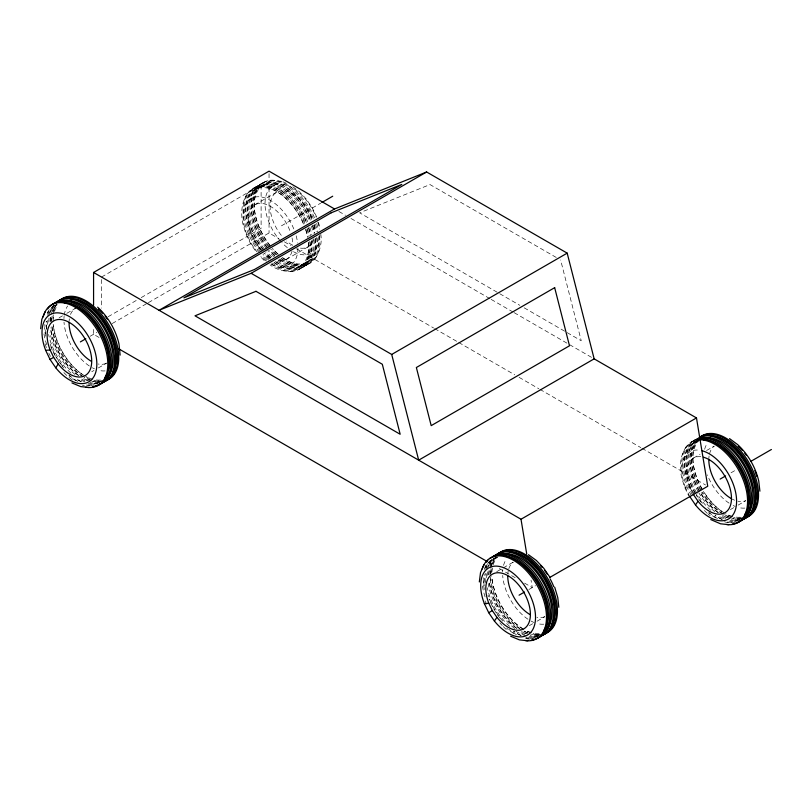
<?xml version="1.0" encoding="UTF-8"?>
<svg xmlns="http://www.w3.org/2000/svg" width="812" height="812" viewBox="0 0 812 812"><rect width="100%" height="100%" fill="white"/><g stroke="black" fill="none" stroke-linecap="round" stroke-linejoin="round"><path stroke-width="0.61" stroke-dasharray="4.06 3.04" d="M289.803 230.425A31.536 18.209 60 0 0 259.353 203.416A31.536 18.209 60 0 0 251.192 233.866L254.735 241.245L259.353 248.005L256.785 251.649L251.111 243.336L246.757 234.262A38.773 22.391 60 0 1 256.785 196.808A38.773 22.391 60 0 1 294.238 230.029M247.487 193.53C241.326 202.259 240.728 213.597 242.849 223.747L245.833 233.775L250.573 243.651L256.064 251.69M315.442 258.094C320.08 251.202 322.131 242.524 320.821 234.303M686.17 446.803C680.009 455.532 679.411 466.87 681.542 477.02L684.516 487.048L688.728 495.827M252.715 188.688L253.902 187.998M255.567 187.044L256.886 186.283M259.515 184.76L260.835 183.999M262.499 183.035L263.687 182.355M101.52 277.054L261.109 184.913L261.109 228.395L140.872 297.811M53.815 305.799L55.47 304.845M254.887 189.703L256.551 188.749M257.871 187.988L260.5 186.466M261.819 185.704L263.484 184.75M59.134 317.766L62.433 315.868M66.817 313.33L75.587 308.266A31.536 18.209 60 0 0 70.147 315.381M254.735 204.837L276.669 192.18M108.077 316.741L136.497 300.338M90.203 336.239L96.861 332.392M112.218 323.531L147.317 303.262M148.413 302.632L269.046 232.983L278.922 238.677M281.459 225.817L320.72 203.152M91.766 371.744L93.959 370.475M98.343 367.948L107.123 362.883M286.26 259.454L308.195 246.787M299.445 266.884L301.11 265.92M302.419 265.159L305.058 263.636M306.378 262.875L308.042 261.921M299.242 269.279L300.43 268.589M302.094 267.635L303.414 266.874M306.043 265.351L307.362 264.59M309.027 263.626L310.214 262.946M691.398 441.951L692.585 441.271M694.25 440.307L695.569 439.556M693.57 442.976L695.234 442.022M696.554 441.261L698.31 440.246M496.731 571.668L502.212 568.501M503.308 567.872L513.174 562.168M693.418 458.11L699.995 454.314M706.582 450.518L714.255 446.082A31.536 18.209 60 0 0 709.576 453.654M528.886 589.512L535.555 585.665M731.054 472.787L736.504 469.64M529.353 625.646L532.642 623.748M537.026 621.221L544.71 616.785M730.435 509.56L733.723 507.662M738.108 505.125L745.781 500.689A31.536 18.209 60 0 1 737.996 501.217M270.498 180.244L281.794 181.34M292.432 271.381C284.576 271.888 276.395 269.696 270.112 264.864M246.757 234.262L251.192 233.866M689.794 496.609L685.44 487.535L689.875 487.139A31.536 18.209 60 0 1 701.192 456.77M282.952 181.827L286.423 183.309M556.23 257.445L430.005 184.568L359.635 212.825L519.802 305.302M524.187 307.829L581.23 340.766L560.625 259.982M338.929 211.496L345.496 215.292M350.977 218.458L490.093 298.775M491.179 299.405L513.093 312.052M514.189 312.691L591.958 357.584M284.403 241.844L290.98 245.64M296.471 248.807L433.557 327.957M434.653 328.596L457.684 341.893M458.78 342.522L514.717 374.809M519.101 377.347L538.843 388.745M539.939 389.374L640.83 447.625M641.927 448.265L705.537 484.987M99.054 337.457L93.573 334.29L93.573 329.246M488.388 562.239L492.782 564.766M499.36 568.562L515.813 578.063M524.582 583.128L532.256 587.563L531.028 580.113M292.807 186.77L298.704 191.064L306.175 198.94L312.356 207.984L316.568 216.753M264.225 260.561L259.952 256.064M689.875 487.139L692.403 492.407M318.416 222.305L320.182 228.253M269.046 173.677L269.046 232.983M101.52 279.541L101.52 308.113M735.286 522.248A46.528 26.867 60 0 1 728.516 521.751M722.051 519.518A46.528 26.867 60 0 1 715.017 515.376M702.38 503.247A46.528 26.867 60 0 1 696.178 494.325M695.569 493.28A46.528 26.867 60 0 1 698.797 438.145M728.374 522.735A46.528 26.867 60 0 1 723.939 521.578M717.514 518.604A46.528 26.867 60 0 1 708.998 512.392M694.25 494.041A46.528 26.867 60 0 1 701.06 438.206M742.757 517.437A44.558 25.72 60 0 1 731.866 518.665M729.623 518.168A44.558 25.72 60 0 1 722.639 515.356M718.387 512.748A44.558 25.72 60 0 1 700.38 493.178M699.193 491.189A44.558 25.72 60 0 1 699.193 439.739M740.118 518.959A44.558 25.72 60 0 1 730.333 520.36M723.533 518.533A44.558 25.72 60 0 1 718.833 516.229M710.673 510.281A44.558 25.72 60 0 1 697.143 493.706M696.554 492.711A44.558 25.72 60 0 1 698.574 440.287M737.915 520.725A46.528 26.867 60 0 1 731.155 520.228M725.766 518.472A46.528 26.867 60 0 1 721.462 516.32M714.804 511.682A46.528 26.867 60 0 1 698.817 492.803M698.198 491.757A46.528 26.867 60 0 1 698.198 438.033M739.235 519.964A46.528 26.867 60 0 1 731.297 519.172M727.075 517.711A46.528 26.867 60 0 1 722.781 515.559M718.011 512.402A46.528 26.867 60 0 1 700.137 492.042M699.518 490.996A46.528 26.867 60 0 1 698.533 437.891M740.848 517.802A44.558 25.72 60 0 1 733.185 517.904M730.942 517.417A44.558 25.72 60 0 1 723.959 514.595M722.781 513.945A44.558 25.72 60 0 1 701.7 492.417M700.502 490.428A44.558 25.72 60 0 1 698.655 440.246M740.199 517.203A44.558 25.72 60 0 1 733.723 516.726M732.597 516.452A44.558 25.72 60 0 1 725.613 513.631M724.446 512.981A44.558 25.72 60 0 1 703.354 491.453M702.167 489.463A44.558 25.72 60 0 1 698.635 440.845M740.899 519A46.528 26.867 60 0 1 732.962 518.218M728.74 516.747A46.528 26.867 60 0 1 724.446 514.595M723.492 514.037A46.528 26.867 60 0 1 702.421 492.113M701.182 490.032A46.528 26.867 60 0 1 698.34 438.409M742.087 518.32A46.528 26.867 60 0 1 734.149 517.528M732.059 516.889A46.528 26.867 60 0 1 725.634 513.915M721.817 511.448A46.528 26.867 60 0 1 703.608 491.433M702.37 489.352A46.528 26.867 60 0 1 698.675 438.571M685.44 487.535A38.773 22.391 60 0 1 699.812 450.254M691.398 495.685A46.528 26.867 60 0 1 698.218 439.85M710.135 515.681A46.528 26.867 60 0 1 708.257 514.148M707.333 513.346A46.528 26.867 60 0 1 702.461 508.545M692.585 494.995A46.528 26.867 60 0 1 699.406 439.17M738.128 520.157A44.558 25.72 60 0 1 725.126 521.69M715.849 517.944A44.558 25.72 60 0 1 708.693 512.859M693.57 494.427A44.558 25.72 60 0 1 700.096 440.967M740.848 518.147A44.558 25.72 60 0 1 739.072 519.558M739.793 519.193A44.558 25.72 60 0 1 729.024 521.121M722.213 519.294A44.558 25.72 60 0 1 715.463 515.721M701.06 502.131A44.558 25.72 60 0 1 696.422 495.462M695.234 493.473A44.558 25.72 60 0 1 700.594 440.155M744.827 508.089A38.773 22.391 60 0 1 738.209 507.429M735.205 506.424A38.773 22.391 60 0 1 733.155 505.5M729.074 503.146A38.773 22.391 60 0 1 707.374 474.878M704.633 449.269A38.773 22.391 60 0 1 707.374 443.22M734.606 500.202A31.536 18.209 60 0 1 732.272 499.136M708.825 459.886A31.536 18.209 60 0 1 709.099 456.009M312.701 239.865A46.528 26.867 60 0 1 275.38 261.413M270.812 257.617A46.528 26.867 60 0 1 265.971 252.674M263.697 249.974A46.528 26.867 60 0 1 256.287 186.638A46.528 26.867 60 0 1 307.748 221.828M309.839 227.35A46.528 26.867 60 0 1 311.93 235.094M311.382 240.626A46.528 26.867 60 0 1 274.06 262.174M270.315 259.119A46.528 26.867 60 0 1 264.651 253.435M262.377 250.735A46.528 26.867 60 0 1 255.262 187.217A46.528 26.867 60 0 1 306.885 223.696M308.519 228.111A46.528 26.867 60 0 1 310.61 235.856M314.132 239.591A44.558 25.72 60 0 1 278.668 258.744M274.629 255.486A44.558 25.72 60 0 1 269.462 250.329M267.026 247.467A44.558 25.72 60 0 1 260.216 186.638A44.558 25.72 60 0 1 309.646 221.564M311.331 226.152A44.558 25.72 60 0 1 313.219 233.206M311.503 241.113A44.558 25.72 60 0 1 277.065 260.997M271.99 257.008A44.558 25.72 60 0 1 266.823 251.852M264.397 248.99A44.558 25.72 60 0 1 257.577 188.161A44.558 25.72 60 0 1 307.017 223.087M308.692 227.675A44.558 25.72 60 0 1 310.58 234.729M315.34 238.342A46.528 26.867 60 0 1 278.008 259.891M274.263 256.836A46.528 26.867 60 0 1 267.838 250.269M266.336 248.452A46.528 26.867 60 0 1 258.916 185.116A46.528 26.867 60 0 1 310.377 220.306M312.478 225.827A46.528 26.867 60 0 1 314.559 233.572M316.65 237.581A46.528 26.867 60 0 1 279.328 259.13M274.76 255.333A46.528 26.867 60 0 1 269.929 250.4M267.645 247.69A46.528 26.867 60 0 1 260.54 184.172A46.528 26.867 60 0 1 312.153 220.651M313.797 225.066A46.528 26.867 60 0 1 315.645 231.724M315.452 238.84A44.558 25.72 60 0 1 279.988 257.983M275.948 254.724A44.558 25.72 60 0 1 270.782 249.568M268.346 246.706A44.558 25.72 60 0 1 261.251 186.049A44.558 25.72 60 0 1 310.529 219.747M312.65 225.391A44.558 25.72 60 0 1 314.528 232.445M317.116 237.875A44.558 25.72 60 0 1 282.677 257.759M277.602 253.76A44.558 25.72 60 0 1 272.436 248.604M270.01 245.742A44.558 25.72 60 0 1 263.2 184.913A44.558 25.72 60 0 1 312.63 219.839M314.315 224.437A44.558 25.72 60 0 1 316.193 231.491M318.314 236.617A46.528 26.867 60 0 1 280.993 258.165M277.247 255.11A46.528 26.867 60 0 1 271.594 249.436M269.31 246.736A46.528 26.867 60 0 1 262.195 183.218A46.528 26.867 60 0 1 313.818 219.687M315.452 224.112A46.528 26.867 60 0 1 317.543 231.846M319.502 235.937A46.528 26.867 60 0 1 282.18 257.485M278.435 254.43A46.528 26.867 60 0 1 272.771 248.756M270.498 246.046A46.528 26.867 60 0 1 263.088 182.71A46.528 26.867 60 0 1 314.548 217.9M316.639 223.422A46.528 26.867 60 0 1 318.497 230.08M319.847 235.307A38.773 22.391 60 0 1 292.432 251.141M287.326 247.64A38.773 22.391 60 0 1 281.937 242.676M281.114 241.783A38.773 22.391 60 0 1 272.121 186.486A38.773 22.391 60 0 1 316.172 217.362M317.766 221.991A38.773 22.391 60 0 1 319.37 229.136M297.913 247.975A38.773 22.391 60 0 1 270.498 263.809M266.407 261.088A38.773 22.391 60 0 1 260.845 256.206M296.157 235.815A38.773 22.391 60 0 1 297.608 243.072M308.53 242.26A46.528 26.867 60 0 1 271.208 263.819M266.64 260.013A46.528 26.867 60 0 1 261.809 255.08M259.525 252.38A46.528 26.867 60 0 1 252.116 189.044A46.528 26.867 60 0 1 303.576 224.234M305.677 229.755A46.528 26.867 60 0 1 307.758 237.5M309.717 241.58A46.528 26.867 60 0 1 272.396 263.129M268.65 260.073A46.528 26.867 60 0 1 262.997 254.4M260.713 251.7A46.528 26.867 60 0 1 253.598 188.181A46.528 26.867 60 0 1 305.221 224.65M306.855 229.075A46.528 26.867 60 0 1 308.946 236.81M308.519 242.839A44.558 25.72 60 0 1 274.08 262.723M269.016 258.724A44.558 25.72 60 0 1 263.849 253.567M261.413 250.705A44.558 25.72 60 0 1 254.603 189.876A44.558 25.72 60 0 1 304.033 224.802M305.718 229.4A44.558 25.72 60 0 1 307.596 236.444M310.184 241.874A44.558 25.72 60 0 1 274.72 261.028M270.67 257.769A44.558 25.72 60 0 1 265.504 252.613M263.078 249.751A44.558 25.72 60 0 1 256.267 188.922A44.558 25.72 60 0 1 305.698 223.848M307.383 228.436A44.558 25.72 60 0 1 309.26 235.49M313.97 238.576A31.536 18.209 60 0 1 298.197 247.68M292.432 245.224A31.536 18.209 60 0 1 286.656 241.022M281.287 235.338A31.536 18.209 60 0 1 277.268 191.855A31.536 18.209 60 0 1 312.518 219.9M313.97 225.249A31.536 18.209 60 0 1 314.731 232.354M292.036 251.243A31.536 18.209 60 0 1 277.379 260.611M270.498 257.891A31.536 18.209 60 0 1 264.722 253.679M260.814 249.751A31.536 18.209 60 0 1 259.353 248.005M292.036 237.916A31.536 18.209 60 0 1 292.797 245.021M534.205 638.333A46.528 26.867 60 0 1 526.267 637.552M520.969 635.603A46.528 26.867 60 0 1 513.935 631.472M502.811 621.15A46.528 26.867 60 0 1 488.063 595.155M485.2 582.651A46.528 26.867 60 0 1 484.926 574.51M485.972 567.761A46.528 26.867 60 0 1 487.596 563.335M529.597 639.115A46.528 26.867 60 0 1 526.125 638.597M516.432 634.69A46.528 26.867 60 0 1 508.84 629.28M484.216 585.787A46.528 26.867 60 0 1 483.536 577.708M484.652 568.522A46.528 26.867 60 0 1 485.809 565.142M538.457 634.649A44.558 25.72 60 0 1 530.784 634.761M528.541 634.263A44.558 25.72 60 0 1 521.558 631.442M516.28 628.112A44.558 25.72 60 0 1 489.159 581.128M488.905 574.886A44.558 25.72 60 0 1 489.433 569.77M489.961 567.426A44.558 25.72 60 0 1 498.111 555.834M539.046 635.045A44.558 25.72 60 0 1 529.262 636.446M525.912 635.786A44.558 25.72 60 0 1 515.701 631.056M509.601 626.367A44.558 25.72 60 0 1 487.322 587.786M486.246 577.748A44.558 25.72 60 0 1 486.601 572.521M487.322 568.948A44.558 25.72 60 0 1 495.472 557.347M536.844 636.811A46.528 26.867 60 0 1 530.084 636.314M524.684 634.558A46.528 26.867 60 0 1 518.482 631.249M514.666 628.529A46.528 26.867 60 0 1 488.174 583.503M487.484 575.424A46.528 26.867 60 0 1 487.647 571.79M488.611 566.238A46.528 26.867 60 0 1 491.899 558.971M538.163 636.05A46.528 26.867 60 0 1 530.226 635.268M526.003 633.796A46.528 26.867 60 0 1 521.71 631.645M516.939 628.488A46.528 26.867 60 0 1 489.311 581.554M488.804 574.663A46.528 26.867 60 0 1 489.088 569.862M489.93 565.477A46.528 26.867 60 0 1 492.62 559.103M537.463 634.253A44.558 25.72 60 0 1 532.104 633.999M527.577 632.781A44.558 25.72 60 0 1 524.055 631.289M520.685 629.422A44.558 25.72 60 0 1 490.265 577.87M490.204 575.464A44.558 25.72 60 0 1 490.996 567.821M491.595 565.558A44.558 25.72 60 0 1 496.711 557.073M539.117 633.299A44.558 25.72 60 0 1 532.652 632.822M531.525 632.548A44.558 25.72 60 0 1 525.719 630.325M523.364 629.077A44.558 25.72 60 0 1 491.93 576.916M491.95 571.851A44.558 25.72 60 0 1 492.417 568.055M493.26 564.594A44.558 25.72 60 0 1 497.553 556.93M539.818 635.096A46.528 26.867 60 0 1 531.88 634.304M527.668 632.842A46.528 26.867 60 0 1 523.364 630.691M519.548 628.224A46.528 26.867 60 0 1 490.59 577.078M490.468 573.698A46.528 26.867 60 0 1 490.752 568.907M490.905 567.761A46.528 26.867 60 0 1 494.285 558.138M541.005 634.405A46.528 26.867 60 0 1 533.068 633.624M530.987 632.984A46.528 26.867 60 0 1 525.628 630.599M523.608 629.442A46.528 26.867 60 0 1 491.778 576.388M491.656 573.018A46.528 26.867 60 0 1 491.94 568.217M492.772 563.832A46.528 26.867 60 0 1 494.914 558.402M536.062 636.76A44.558 25.72 60 0 1 525.171 637.999M513.752 633.431A44.558 25.72 60 0 1 506.617 628.092M484.338 589.502A44.558 25.72 60 0 1 483.272 579.463M484.662 569.557A44.558 25.72 60 0 1 492.498 559.072M493.483 558.554A44.558 25.72 60 0 1 499.025 557.062M538.904 634.984A44.558 25.72 60 0 1 537.057 636.243M538.711 635.288A44.558 25.72 60 0 1 527.942 637.207M521.131 635.38A44.558 25.72 60 0 1 513.357 631.127M499.979 618.216A44.558 25.72 60 0 1 496.609 613.517M495.97 612.542A44.558 25.72 60 0 1 489.149 599.134M485.079 582.153A44.558 25.72 60 0 1 485.282 573.282M486.002 569.709A44.558 25.72 60 0 1 494.163 558.108M543.746 624.174A38.773 22.391 60 0 1 537.138 623.525M534.123 622.51A38.773 22.391 60 0 1 531.058 621.068M527.993 619.241A38.773 22.391 60 0 1 502.699 575.414M502.638 571.851A38.773 22.391 60 0 1 502.79 569.577M503.552 565.365A38.773 22.391 60 0 1 506.292 559.306M544.74 616.684A31.536 18.209 60 0 1 536.925 617.303M507.865 573.353A31.536 18.209 60 0 1 508.231 570.897M508.83 568.654A31.536 18.209 60 0 1 513.275 562.188M506.262 629.442A46.528 26.867 60 0 1 502.983 626.326M502.181 625.484A46.528 26.867 60 0 1 499.827 622.875M485.079 596.881A46.528 26.867 60 0 1 482.095 583.199M486.469 604.199A46.528 26.867 60 0 1 485.099 600.89M94.446 385.132A46.528 26.867 60 0 1 87.584 384.279M81.21 381.813A46.528 26.867 60 0 1 76.206 378.859M62.615 366.07A46.528 26.867 60 0 1 49.755 342.999M46.517 329.378A46.528 26.867 60 0 1 46.233 321.237M47.624 313.32A46.528 26.867 60 0 1 48.436 311.108M102.992 380.249A44.558 25.72 60 0 1 92.101 381.488M89.858 380.99A44.558 25.72 60 0 1 84.052 378.778M78.622 375.57A44.558 25.72 60 0 1 50.466 327.855M50.222 321.613A44.558 25.72 60 0 1 50.994 315.31M51.278 314.163A44.558 25.72 60 0 1 58.484 303.15M99.328 382.229A44.558 25.72 60 0 1 89.462 383.01M84.935 381.792A44.558 25.72 60 0 1 79.069 379.042M70.918 373.094A44.558 25.72 60 0 1 48.639 334.514M47.563 324.475A44.558 25.72 60 0 1 47.918 319.258M48.964 314.569A44.558 25.72 60 0 1 56.789 304.084M98.15 383.538A46.528 26.867 60 0 1 90.223 382.756M84.925 380.808A46.528 26.867 60 0 1 81.707 379.133M75.039 374.505A46.528 26.867 60 0 1 49.928 332.626M48.801 322.151A46.528 26.867 60 0 1 49.248 316.203M49.928 312.965A46.528 26.867 60 0 1 53.216 305.698M99.47 382.777A46.528 26.867 60 0 1 91.543 381.995M87.32 380.523A46.528 26.867 60 0 1 83.027 378.372M78.256 375.215A46.528 26.867 60 0 1 50.618 328.281M50.121 321.39A46.528 26.867 60 0 1 50.405 316.589M51.582 311.037A46.528 26.867 60 0 1 53.937 305.83M98.78 380.98A44.558 25.72 60 0 1 93.421 380.726M91.177 380.229A44.558 25.72 60 0 1 84.194 377.407M83.027 376.758A44.558 25.72 60 0 1 51.674 325.835M51.521 322.191A44.558 25.72 60 0 1 52.069 315.736M53.287 311.209A44.558 25.72 60 0 1 57.216 304.622M100.434 380.026A44.558 25.72 60 0 1 93.959 379.549M92.842 379.275A44.558 25.72 60 0 1 85.859 376.453M84.681 375.804A44.558 25.72 60 0 1 53.247 323.643M53.176 321.237A44.558 25.72 60 0 1 53.734 314.782M54.577 311.331A44.558 25.72 60 0 1 57.398 305.485M101.135 381.823A46.528 26.867 60 0 1 93.197 381.041M91.117 380.392A46.528 26.867 60 0 1 84.681 377.418M83.737 376.849A46.528 26.867 60 0 1 52.009 324.962M51.785 320.425A46.528 26.867 60 0 1 52.069 315.635M52.902 311.24A46.528 26.867 60 0 1 55.043 305.82M102.322 381.143A46.528 26.867 60 0 1 94.385 380.351M89.087 378.402A46.528 26.867 60 0 1 85.869 376.727M82.053 374.271A46.528 26.867 60 0 1 53.196 324.282M52.983 318.517A46.528 26.867 60 0 1 53.247 314.944M53.409 313.797A46.528 26.867 60 0 1 56.789 304.185M91.837 384.989A44.558 25.72 60 0 1 86.488 384.726M76.084 380.767A44.558 25.72 60 0 1 68.929 375.682M45.655 336.229A44.558 25.72 60 0 1 44.599 327.388M47.218 313.158A44.558 25.72 60 0 1 56.911 304.449M96.932 383.365A44.558 25.72 60 0 1 88.153 383.772M81.271 381.61A44.558 25.72 60 0 1 75.699 378.544M63.6 367.765A44.558 25.72 60 0 1 61.996 365.836M60.595 364.04A44.558 25.72 60 0 1 56.058 357.29M55.47 356.285A44.558 25.72 60 0 1 50.882 346.917M46.396 328.88A44.558 25.72 60 0 1 46.446 321.278M47.644 315.33A44.558 25.72 60 0 1 54.526 305.434M105.063 370.901A38.773 22.391 60 0 1 98.455 370.252M94.425 368.8A38.773 22.391 60 0 1 92.375 367.795M89.31 365.968A38.773 22.391 60 0 1 64.016 322.141M63.955 318.578A38.773 22.391 60 0 1 64.107 316.304M64.239 315.198A38.773 22.391 60 0 1 67.609 306.033M106.057 363.411A31.536 18.209 60 0 1 98.242 364.03M69.091 321.379A31.536 18.209 60 0 1 69.335 318.832M84.6 385.994A46.528 26.867 60 0 1 82.519 385.355M72.268 379.914A46.528 26.867 60 0 1 61.915 370.485M46.781 344.724A46.528 26.867 60 0 1 43.686 332.281M89.767 385.73A46.528 26.867 60 0 1 86.265 385.04M77.749 381.417A46.528 26.867 60 0 1 69.233 375.205M45.736 333.712A46.528 26.867 60 0 1 44.853 324.435M50.456 356.387A46.528 26.867 60 0 1 48.801 353.129M46.406 347.617A46.528 26.867 60 0 1 44.508 342.055"/><path stroke-width="1.22" d="M120.135 355.118L118.999 343.973C115.791 330.027 108.382 317.187 97.907 307.433L97.633 307.159M40.641 328.687L41.838 319.289L45.259 311.554M479.324 581.96L480.521 572.562L483.942 564.827M55.713 367.734A38.773 22.391 60 0 0 96.425 369.328A38.773 22.391 60 0 0 64.656 314.305A38.773 22.391 60 0 0 45.675 350.358L50.029 359.432L55.713 367.734L58.271 364.101A31.536 18.209 60 0 0 91.38 365.38A31.536 18.209 60 0 0 65.549 320.649A31.536 18.209 60 0 0 50.111 349.962L53.653 357.341L58.271 364.101M494.396 621.007A38.773 22.391 60 0 0 535.108 622.591A38.773 22.391 60 0 0 503.349 567.578A38.773 22.391 60 0 0 484.358 603.631L488.712 612.705L494.396 621.007L496.954 617.364A31.536 18.209 60 0 0 530.063 618.653A31.536 18.209 60 0 0 504.232 573.922A31.536 18.209 60 0 0 488.794 603.235L492.336 610.614L496.954 617.364M689.794 496.609L695.468 504.922L698.036 501.278A31.536 18.209 60 0 0 731.287 501.542A31.536 18.209 60 0 0 703.415 457.217M93.573 305.271L93.573 272.467L269.046 171.159L334.544 208.968L426.625 171.992L567.182 253.141L594.151 358.853L696.483 417.936L707.729 486.256L549.602 577.545M50.029 359.432L53.653 357.341M80.388 341.903L85.839 338.756M321.806 202.523L332.717 196.22M334.544 208.968L159.071 310.275L251.152 273.299L426.625 171.992M251.152 273.299L391.709 354.448L567.182 253.141M594.151 358.853L418.677 460.16L391.709 354.448M93.573 272.467L521.01 519.244L696.483 417.936M488.712 612.705L492.336 610.614M519.071 595.176L524.522 592.029M720.153 479.09L725.603 475.933M750.684 461.46L771.4 449.493M45.675 350.358L50.111 349.962M484.358 603.631L488.794 603.235M89.107 387.507L80.703 386.593L71.953 382.929M728.861 524.684L720.467 523.781L710.764 519.568M527.79 640.769L519.386 639.866L510.636 636.202M118.796 348.855L487.291 561.599M729.531 438.602L737.661 444.611C748.136 454.365 755.546 467.204 758.763 481.151L759.9 491.199M528.45 554.697L536.316 560.432M536.59 560.706L543.786 568.298L549.968 577.342M693.418 494.518L698.036 501.278M554.708 587.218L557.783 597.622L558.818 607.295M521.01 519.244L526.734 554.028M699.233 437.485A46.528 26.867 60 0 1 746.664 468.453A46.528 26.867 60 0 1 741.498 520.025M699.518 437.272A46.528 26.867 60 0 1 747.517 466.798A46.528 26.867 60 0 1 742.818 519.264M701.182 436.308A46.528 26.867 60 0 1 750.105 467.641A46.528 26.867 60 0 1 742.117 518.858M700.431 436.947A46.528 26.867 60 0 1 749.405 463.378A46.528 26.867 60 0 1 745.66 517.62M698.797 438.145A46.528 26.867 60 0 1 744.929 471.792A46.528 26.867 60 0 1 738.859 521.548M731.115 498.497A31.536 18.209 60 0 1 708.825 459.886M702.086 450.741A38.773 22.391 60 0 1 736.362 505.247A38.773 22.391 60 0 1 695.468 504.922M699.284 439.789A46.528 26.867 60 0 1 744.574 483.678A46.528 26.867 60 0 1 726.679 524.552M699.406 439.17A46.528 26.867 60 0 1 744.35 479.019A46.528 26.867 60 0 1 732.302 523.963M701.06 438.206A46.528 26.867 60 0 1 744.868 475.294A46.528 26.867 60 0 1 737.54 522.309M710.774 435.932A44.558 25.72 60 0 1 712.936 436.095M716.296 436.754A44.558 25.72 60 0 1 747.537 465.185A44.558 25.72 60 0 1 754.186 505.785M738.209 446.275A38.773 22.391 60 0 1 742.432 450.457M744.827 453.248A38.773 22.391 60 0 1 746.34 455.217M754.866 470.635A38.773 22.391 60 0 1 756.774 476.421M703.831 439.942A44.558 25.72 60 0 1 740.605 469.194A44.558 25.72 60 0 1 744.797 514.554M705.719 437.729A44.558 25.72 60 0 1 744.695 467.154A44.558 25.72 60 0 1 747.284 514.087M492.559 556.961A46.528 26.867 60 0 1 541.523 583.392A46.528 26.867 60 0 1 537.788 637.643M495.188 555.438A46.528 26.867 60 0 1 544.162 581.869A46.528 26.867 60 0 1 540.416 636.121M495.604 555.459A46.528 26.867 60 0 1 544.974 580.225A46.528 26.867 60 0 1 541.736 635.36M498.172 553.723A46.528 26.867 60 0 1 547.136 580.154A46.528 26.867 60 0 1 543.401 634.395M499.36 553.033A46.528 26.867 60 0 1 548.323 579.463A46.528 26.867 60 0 1 544.588 633.715M482.145 568.999A46.528 26.867 60 0 1 535.961 583.412A46.528 26.867 60 0 1 525.608 640.648M489.575 558.686A46.528 26.867 60 0 1 539.98 587.797A46.528 26.867 60 0 1 531.221 640.059M486.276 562.208A46.528 26.867 60 0 1 487.819 560.31M493.168 556.403A46.528 26.867 60 0 1 541.168 585.929A46.528 26.867 60 0 1 536.468 638.405M530.043 614.593A31.536 18.209 60 0 1 507.744 575.972M509.692 552.028A44.558 25.72 60 0 1 511.864 552.19M515.214 552.85A44.558 25.72 60 0 1 547.633 583.493A44.558 25.72 60 0 1 551.754 624.875M540.528 565.649A38.773 22.391 60 0 1 542.172 567.456M544.507 570.308A38.773 22.391 60 0 1 547.44 574.419M550.049 578.753A38.773 22.391 60 0 1 553.784 586.721M503.836 556.078A44.558 25.72 60 0 1 539.929 586.02A44.558 25.72 60 0 1 543.715 630.64M504.638 553.814A44.558 25.72 60 0 1 542.67 581.554A44.558 25.72 60 0 1 547.674 628.356M53.866 303.688A46.528 26.867 60 0 1 102.84 330.119A46.528 26.867 60 0 1 99.094 384.37M52.557 304.449A46.528 26.867 60 0 1 102.495 332.666A46.528 26.867 60 0 1 95.42 385.68M55.602 302.947A46.528 26.867 60 0 1 104.971 327.713A46.528 26.867 60 0 1 101.733 382.848M56.921 302.186A46.528 26.867 60 0 1 106.291 326.952A46.528 26.867 60 0 1 103.053 382.087M59.489 300.45A46.528 26.867 60 0 1 107.945 325.988A46.528 26.867 60 0 1 105.834 380.737M59.773 300.541A46.528 26.867 60 0 1 109.133 325.307A46.528 26.867 60 0 1 105.895 380.442M43.127 316.893A46.528 26.867 60 0 1 97.288 330.149A46.528 26.867 60 0 1 85.757 387.202M47.593 308.936A46.528 26.867 60 0 1 99.358 330.951A46.528 26.867 60 0 1 92.538 386.786M91.35 361.32A31.536 18.209 60 0 1 69.061 322.699M69.954 298.765A44.558 25.72 60 0 1 73.181 298.917M76.531 299.577A44.558 25.72 60 0 1 115.111 366.405M114.796 367.521A44.558 25.72 60 0 1 112.533 372.515M64.077 302.754A44.558 25.72 60 0 1 66.249 302.917M69.599 303.576A44.558 25.72 60 0 1 108.179 370.414M106.626 374.647A44.558 25.72 60 0 1 105.032 377.367M65.955 300.541A44.558 25.72 60 0 1 104.931 329.976A44.558 25.72 60 0 1 107.519 376.91M98.455 309.088A38.773 22.391 60 0 1 102.677 313.27M105.063 316.071A38.773 22.391 60 0 1 107.316 319.055M331.205 212.785L183.898 297.831L254.491 269.482L401.798 184.436L331.205 212.785M554.667 287.661L416.363 367.511L431.192 425.64L569.496 345.79L554.667 287.661M255.983 291.315L195.002 315.807L400.174 434.258L382.31 364.243L255.983 291.315"/></g></svg>
